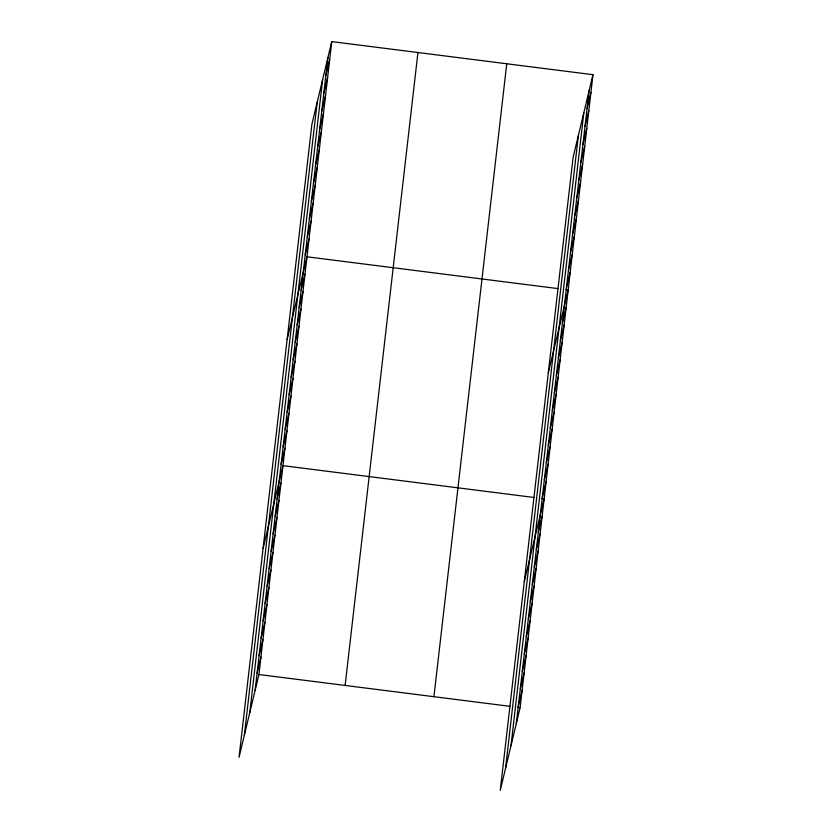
<?xml version="1.0" encoding="UTF-8"?>
<svg xmlns="http://www.w3.org/2000/svg" width="832" height="832" viewBox="0 0 832 832"><rect width="100%" height="100%" fill="white"/><g stroke="black" fill="none" stroke-linecap="round" stroke-linejoin="round"><path stroke-width="1.25" d="M244.338 735.249L317.169 102.326M249.798 712.525L322.618 79.602M255.091 690.477L327.922 57.543M331.75 41.6L311.875 124.384L239.044 757.307L258.918 674.523L331.75 41.6L592.956 74.693L520.125 707.616L500.25 790.4L573.082 157.477L592.956 74.693M345.124 685.443L417.945 52.52M433.93 696.696L506.75 63.773M505.544 768.342L578.375 135.418M511.004 745.618L583.825 112.694M516.298 723.57L589.118 90.636M325.853 75.483L329.68 59.53M323.794 93.413L327.621 77.47M321.724 111.342L325.551 95.399M319.665 129.282L323.492 113.329M317.606 147.212L321.433 131.269M315.536 165.142L319.363 149.198M313.477 183.082L317.304 167.128M311.407 201.011L315.234 185.068M309.348 218.941L313.175 202.998M307.289 236.881L311.116 220.927M305.219 254.81L309.046 238.857M287.113 339.581L306.987 256.797L558.345 288.642M301.153 290.15L304.98 274.196M299.156 307.549L302.983 291.606M297.149 324.958L300.976 309.015M295.142 342.368L298.979 326.414M293.145 359.767L296.972 343.824M291.138 377.177L294.975 361.223M289.141 394.576L292.968 378.633M287.134 411.986L290.961 396.042M285.137 429.395L288.964 413.442M283.13 446.794L286.957 430.851M281.133 464.204L284.96 448.25M263.078 548.444L282.953 465.66L534.31 497.505M277.118 499.013L280.956 483.07M275.122 516.422L278.949 500.469M273.114 533.822L276.942 517.878M271.118 551.231L274.945 535.278M269.11 568.63L272.938 552.687M267.114 586.04L270.941 570.097M265.106 603.45L268.934 587.496M263.099 620.849L266.937 604.906M261.102 638.258L264.93 622.305M259.095 655.658L262.922 639.714M257.098 673.067L260.926 657.114M587.059 108.576L590.886 92.622M585 126.506L588.827 110.562M582.93 144.435L586.758 128.492M580.871 162.375L584.698 146.422M578.802 180.305L582.639 164.362M576.742 198.234L580.57 182.291M574.683 216.174L578.51 200.221M572.614 234.104L576.441 218.15M570.554 252.034L574.382 236.09M568.485 269.974L572.322 254.02M566.426 287.903L570.253 271.95M548.319 372.674L568.194 289.89L565.729 289.578M562.359 323.242L566.186 307.289M560.362 340.642L564.19 324.698M558.355 358.051L562.182 342.108M556.348 375.461L560.186 359.507M554.351 392.86L558.178 376.917M552.344 410.27L556.171 394.316M550.347 427.669L554.174 411.726M548.34 445.078L552.167 429.125M546.343 462.488L550.17 446.534M544.336 479.887L548.163 463.944M542.329 497.297L546.166 481.343M524.285 581.537L544.159 498.753L541.694 498.441M538.325 532.106L542.162 516.152M536.328 549.515L540.155 533.562M534.321 566.914L538.148 550.971M532.324 584.324L536.151 568.37M530.317 601.723L534.144 585.78M528.32 619.133L532.147 603.179M526.313 636.542L530.14 620.589M524.306 653.942L528.143 637.998M522.309 671.351L526.136 655.398M520.302 688.75L524.129 672.807M518.305 706.16L522.132 690.206M258.918 674.523L510.276 706.368M517.67 707.304L520.125 707.616"/></g></svg>
